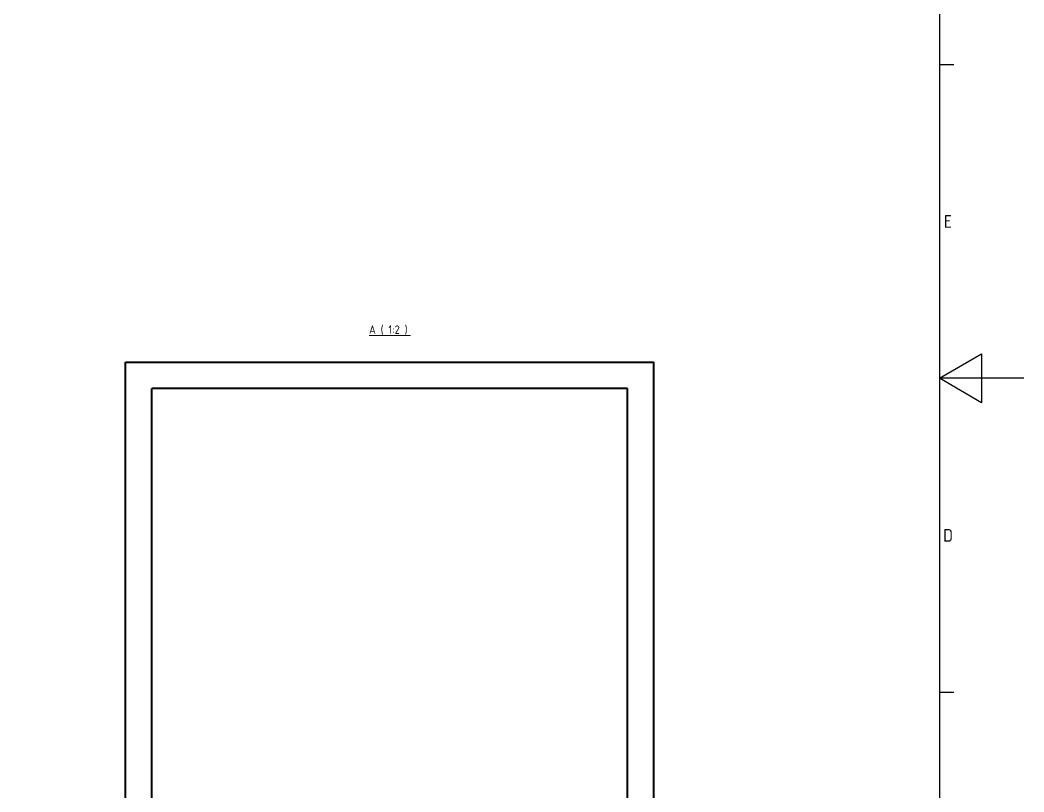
# Model space of a CAD drawing. Header units: millimetres. Extents: x 0 to 1682, y 0 to 1188.
# Drawn here: x 1207 to 1682, y 398.3 to 763.5 of the extents above; entities that cross this region are included whole.
import ezdxf

# ---------------------------------------------------------------- set-up
doc = ezdxf.new("R2010")
doc.units = ezdxf.units.MM
doc.header["$LTSCALE"] = 2
doc.layers.get('0').update_dxf_attribs({"color": 3, "lineweight": 25, "true_color": 0x00ff00})
doc.layers.add('가시적인 것(ISO)', color=3, linetype='Continuous', lineweight=40, true_color=0x00ff00)
doc.layers.add('기호(ISO)', color=5, linetype='Continuous', lineweight=25, true_color=0x0000ff)
doc.layers.add('경계(ISO)', color=7, linetype='Continuous', lineweight=25)
doc.styles.add('문자 텍스트_PSTEK_POSCO', font='isocp.shx')
doc.styles.add('텍스트 스타일512', font='isocp.shx')

# ---------------------------------------------------------------- blocks, each defined once
blk = doc.blocks.new('경계 Default Border')
at = {"layer": '경계(ISO)'}
for p, q in [((820.9999847412109, 371.25), (824.4000244140625, 371.25)), ((820.9999847412109, 222.7499961853027), (824.4000244140625, 222.7499961853027))]:
    blk.add_line(p, q, dxfattribs=at)
at = {"layer": '경계(ISO)', "flags": 128}
for points in [[(20, 20), (20, 574.0000152587891), (820.9999847412109, 574.0000152587891), (820.9999847412109, 20), (20, 20)], [(840.9999847412109, 297.0000076293945), (820.9999847412109, 297.0000076293945), (830.9999847412109, 302.773494720459), (830.9999847412109, 291.2265014648438), (820.9999847412109, 297.0000076293945)]]:
    blk.add_lwpolyline(points, dxfattribs=at)
at = {"layer": '경계(ISO)', "color": 2, "true_color": 0xffff00, "char_height": 3.00000011920929, "attachment_point": 7, "style": '문자 텍스트_PSTEK_POSCO'}
for s, insert in [('E', (822.0445395201643, 332.5963944559917)), ('D', (821.878270202895, 258.3463944559917))]:
    blk.add_mtext(s, dxfattribs=dict(at, insert=insert))

msp = doc.modelspace()

# ---------------------------------------------------------------- linework, layer by layer
at = {"layer": '가시적인 것(ISO)'}
for p, q in [((1256.898934369768, 257.1338322732506), (1256.89893437028, 601.6338322732506)), ((1256.89893437028, 601.6338322732506), (1506.89893437028, 601.6338322728792)), ((1506.898934369768, 257.1338322728793), (1506.89893437028, 601.6338322728792)), ((1269.39893436982, 269.6338322732321), (1269.398934370295, 589.1338322732317)), ((1494.398934370231, 589.1338322728975), (1269.398934370295, 589.1338322732317)), ((1494.398934369757, 269.633832272898), (1494.398934370231, 589.1338322728975))]:
    msp.add_line(p, q, dxfattribs=at)
at = {"layer": '기호(ISO)', "color": 7, "lineweight": 18}
msp.add_line((1372.120626693671, 614.1915200100218), (1391.677242046301, 614.1915200100218), dxfattribs=at)

# ---------------------------------------------------------------- block references
at = {"xscale": 2, "yscale": 2, "zscale": 2}
msp.add_blockref('경계 Default Border', (0, 0), dxfattribs=at)

# ---------------------------------------------------------------- texts
at = {"layer": '기호(ISO)', "color": 7, "insert": (1372.120626693671, 614.633832272974), "char_height": 4.000000059604645, "attachment_point": 7, "style": '텍스트 스타일512'}
msp.add_mtext('A ( 1:2 )', dxfattribs=at)

doc.saveas('drawing.dxf')
